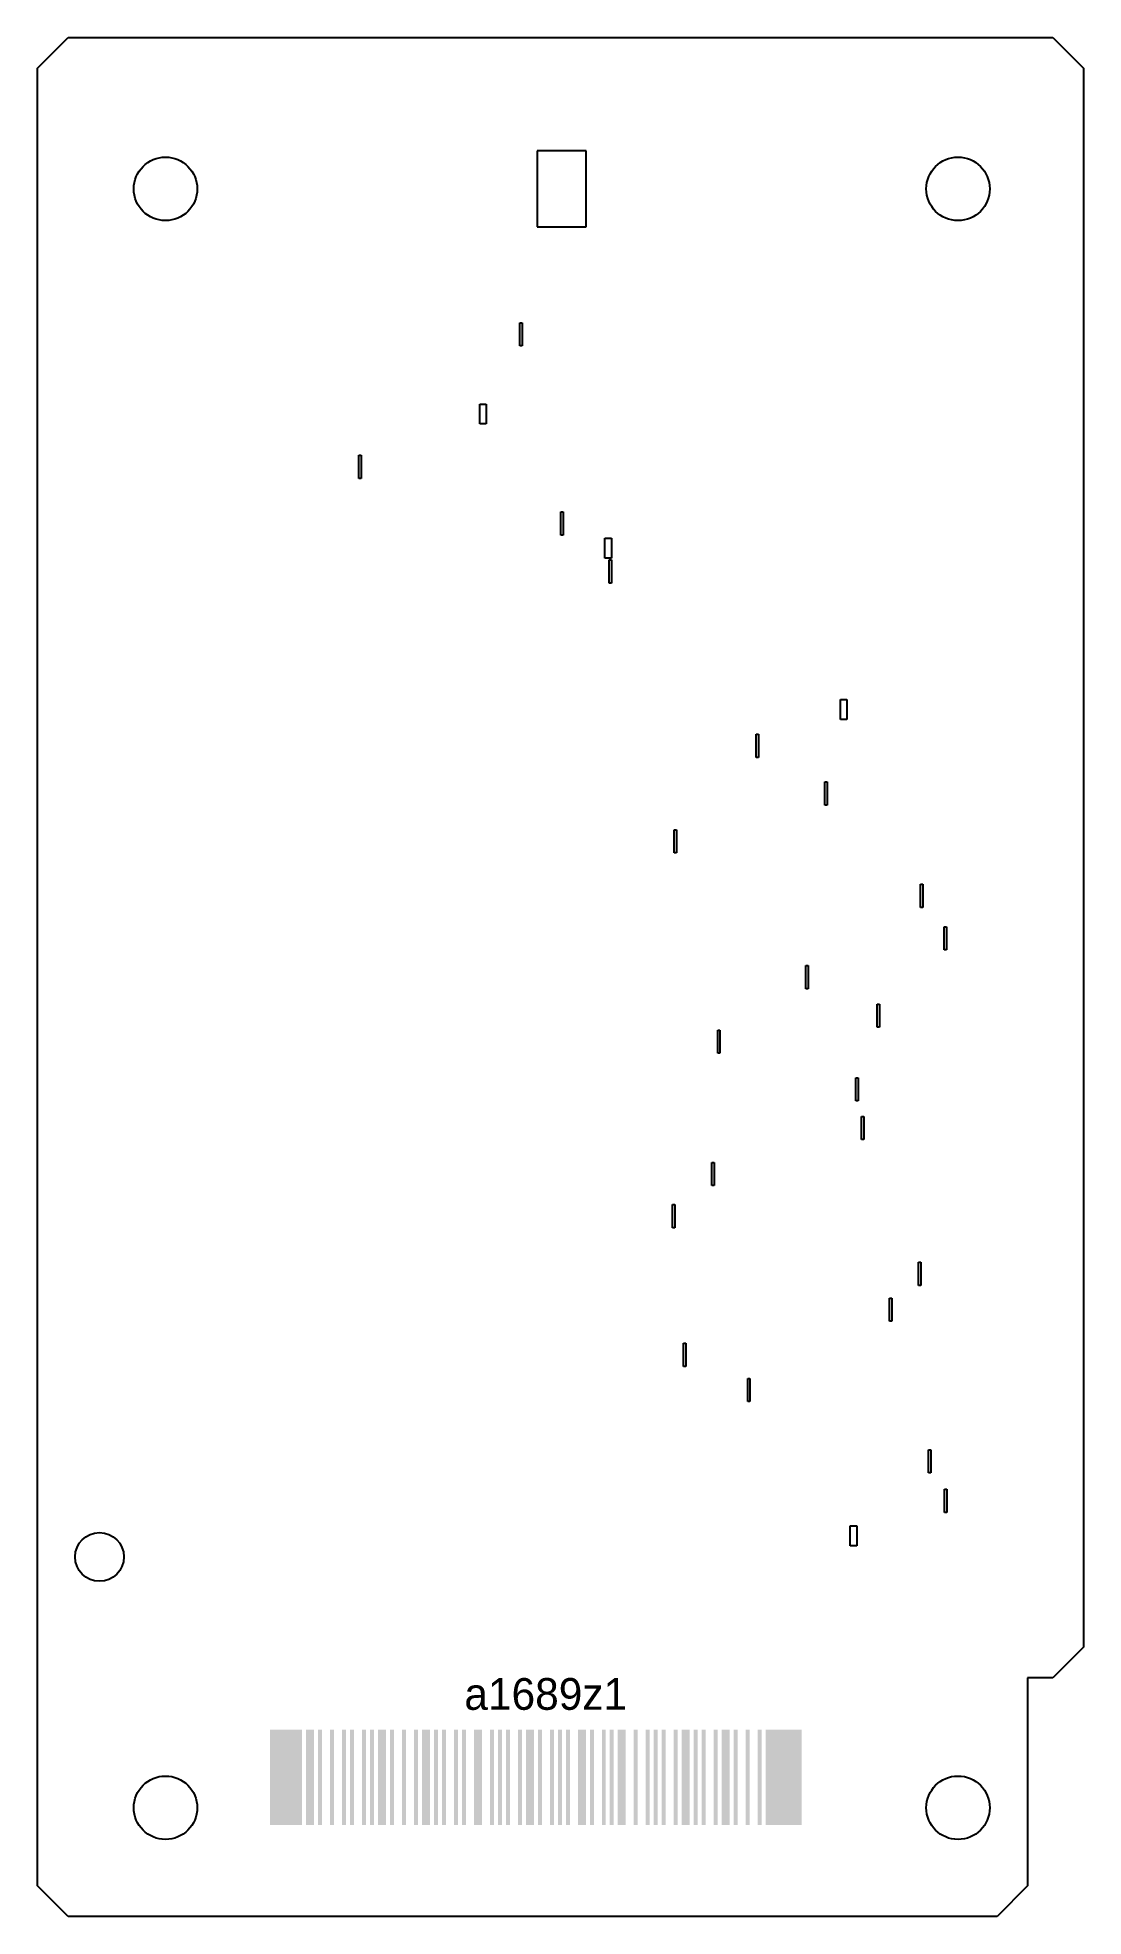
# Model space of a CAD drawing. Extents: x 0 to 52.3, y 0 to 94.
import ezdxf

# ---------------------------------------------------------------- set-up
doc = ezdxf.new("R2010")
doc.units = 0
doc.linetypes.add('0', pattern=[0])
for name, color, linetype in [('holes', 4, '0'), ('label', 3, '0'), ('outline', 5, '0'), ('slits', 1, '0')]:
    doc.layers.add(name, color=color, linetype=linetype)

msp = doc.modelspace()

# ---------------------------------------------------------------- linework, layer by layer
at = {"layer": 'holes', "linetype": '0'}
for p, q in [((24.9872, 88.3158), (24.9872, 84.5058)), ((27.4383, 88.3158), (24.9872, 88.3158)), ((27.4383, 84.5058), (27.4383, 88.3158)), ((24.9872, 84.5058), (27.4383, 84.5058))]:
    msp.add_line(p, q, dxfattribs=at)
for centre, radius in [((6.4008, 86.4108), 1.5875), ((46.0502, 86.4108), 1.5875), ((3.0988, 17.9832), 1.2192), ((6.4008, 5.4356), 1.5875), ((46.0502, 5.4356), 1.5875)]:
    msp.add_circle(centre, radius, dxfattribs=at)
at = {"layer": 'label', "linetype": '0'}
for points in [[(11.63, 4.572), (11.63, 9.3345), (13.23, 4.572), (13.23, 9.3345)], [(13.43, 4.572), (13.43, 9.3345), (13.83, 4.572), (13.83, 9.3345)], [(14.03, 4.572), (14.03, 9.3345), (14.23, 4.572), (14.23, 9.3345)], [(14.63, 4.572), (14.63, 9.3345), (14.83, 4.572), (14.83, 9.3345)], [(15.23, 4.572), (15.23, 9.3345), (15.43, 4.572), (15.43, 9.3345)], [(15.63, 4.572), (15.63, 9.3345), (15.83, 4.572), (15.83, 9.3345)], [(16.23, 4.572), (16.23, 9.3345), (16.43, 4.572), (16.43, 9.3345)], [(16.63, 4.572), (16.63, 9.3345), (16.83, 4.572), (16.83, 9.3345)], [(17.03, 4.572), (17.03, 9.3345), (17.43, 4.572), (17.43, 9.3345)], [(17.63, 4.572), (17.63, 9.3345), (17.83, 4.572), (17.83, 9.3345)], [(18.23, 4.572), (18.23, 9.3345), (18.43, 4.572), (18.43, 9.3345)], [(18.83, 4.572), (18.83, 9.3345), (19.03, 4.572), (19.03, 9.3345)], [(19.23, 4.572), (19.23, 9.3345), (19.63, 4.572), (19.63, 9.3345)], [(19.83, 4.572), (19.83, 9.3345), (20.03, 4.572), (20.03, 9.3345)], [(20.23, 4.572), (20.23, 9.3345), (20.43, 4.572), (20.43, 9.3345)], [(20.83, 4.572), (20.83, 9.3345), (21.03, 4.572), (21.03, 9.3345)], [(21.23, 4.572), (21.23, 9.3345), (21.43, 4.572), (21.43, 9.3345)], [(21.83, 4.572), (21.83, 9.3345), (22.23, 4.572), (22.23, 9.3345)], [(22.63, 4.572), (22.63, 9.3345), (22.83, 4.572), (22.83, 9.3345)], [(23.03, 4.572), (23.03, 9.3345), (23.23, 4.572), (23.23, 9.3345)], [(23.43, 4.572), (23.43, 9.3345), (23.63, 4.572), (23.63, 9.3345)], [(24.03, 4.572), (24.03, 9.3345), (24.23, 4.572), (24.23, 9.3345)], [(24.43, 4.572), (24.43, 9.3345), (24.83, 4.572), (24.83, 9.3345)], [(25.03, 4.572), (25.03, 9.3345), (25.23, 4.572), (25.23, 9.3345)], [(25.63, 4.572), (25.63, 9.3345), (25.83, 4.572), (25.83, 9.3345)], [(26.03, 4.572), (26.03, 9.3345), (26.23, 4.572), (26.23, 9.3345)], [(26.43, 4.572), (26.43, 9.3345), (26.63, 4.572), (26.63, 9.3345)], [(27.03, 4.572), (27.03, 9.3345), (27.43, 4.572), (27.43, 9.3345)], [(27.63, 4.572), (27.63, 9.3345), (27.83, 4.572), (27.83, 9.3345)], [(28.23, 4.572), (28.23, 9.3345), (28.43, 4.572), (28.43, 9.3345)], [(28.63, 4.572), (28.63, 9.3345), (28.83, 4.572), (28.83, 9.3345)], [(29.03, 4.572), (29.03, 9.3345), (29.43, 4.572), (29.43, 9.3345)], [(29.83, 4.572), (29.83, 9.3345), (30.03, 4.572), (30.03, 9.3345)], [(30.43, 4.572), (30.43, 9.3345), (30.63, 4.572), (30.63, 9.3345)], [(30.83, 4.572), (30.83, 9.3345), (31.03, 4.572), (31.03, 9.3345)], [(31.23, 4.572), (31.23, 9.3345), (31.43, 4.572), (31.43, 9.3345)], [(31.83, 4.572), (31.83, 9.3345), (32.03, 4.572), (32.03, 9.3345)], [(32.23, 4.572), (32.23, 9.3345), (32.63, 4.572), (32.63, 9.3345)], [(32.83, 4.572), (32.83, 9.3345), (33.03, 4.572), (33.03, 9.3345)], [(33.23, 4.572), (33.23, 9.3345), (33.43, 4.572), (33.43, 9.3345)], [(33.83, 4.572), (33.83, 9.3345), (34.03, 4.572), (34.03, 9.3345)], [(34.23, 4.572), (34.23, 9.3345), (34.63, 4.572), (34.63, 9.3345)], [(34.83, 4.572), (34.83, 9.3345), (35.03, 4.572), (35.03, 9.3345)], [(35.43, 4.572), (35.43, 9.3345), (35.63, 4.572), (35.63, 9.3345)], [(36.03, 4.572), (36.03, 9.3345), (36.23, 4.572), (36.23, 9.3345)], [(36.43, 4.572), (36.43, 9.3345), (36.63, 4.572), (36.63, 9.3345)], [(36.63, 4.572), (36.63, 9.3345), (38.23, 4.572), (38.23, 9.3345)]]:
    msp.add_solid(points, dxfattribs=at)
at = {"layer": 'outline', "linetype": '0'}
for p, q in [((0, 92.456), (1.524, 93.98)), ((1.524, 93.98), (50.8, 93.98)), ((50.8, 93.98), (52.324, 92.456)), ((0, 1.524), (0, 92.456)), ((52.324, 92.456), (52.324, 13.462)), ((52.324, 13.462), (50.8, 11.938)), ((50.8, 11.938), (49.53, 11.938)), ((49.53, 11.938), (49.53, 1.524)), ((1.524, 0), (0, 1.524)), ((49.53, 1.524), (48.006, 0)), ((48.006, 0), (1.524, 0))]:
    msp.add_line(p, q, dxfattribs=at)
at = {"layer": 'slits', "linetype": '0'}
for p, q in [((24.131, 78.553), (24.131, 79.712)), ((24.131, 79.712), (24.247, 79.712)), ((24.247, 79.712), (24.247, 78.553)), ((24.247, 78.553), (24.131, 78.553)), ((22.12, 74.652), (22.12, 75.646)), ((22.12, 75.646), (22.451, 75.646)), ((22.451, 75.646), (22.451, 74.652)), ((22.451, 74.652), (22.12, 74.652)), ((16.072, 71.928), (16.072, 73.087)), ((16.072, 73.087), (16.188, 73.087)), ((16.188, 73.087), (16.188, 71.928)), ((16.188, 71.928), (16.072, 71.928)), ((26.186, 69.091), (26.186, 70.25)), ((26.186, 70.25), (26.302, 70.25)), ((26.302, 70.25), (26.302, 69.091)), ((26.302, 69.091), (26.186, 69.091)), ((28.376, 67.942), (28.376, 68.936)), ((28.376, 68.936), (28.707, 68.936)), ((28.707, 68.936), (28.707, 67.942)), ((28.707, 67.942), (28.376, 67.942)), ((28.599, 66.691), (28.599, 67.85)), ((28.599, 67.85), (28.715, 67.85)), ((28.715, 67.85), (28.715, 66.691)), ((28.715, 66.691), (28.599, 66.691)), ((40.164, 59.875), (40.164, 60.869)), ((40.164, 60.869), (40.495, 60.869)), ((40.495, 60.869), (40.495, 59.875)), ((40.495, 59.875), (40.164, 59.875)), ((35.948, 57.97), (35.948, 59.129)), ((35.948, 59.129), (36.064, 59.129)), ((36.064, 59.129), (36.064, 57.97)), ((36.064, 57.97), (35.948, 57.97)), ((39.392, 55.59), (39.392, 56.749)), ((39.392, 56.749), (39.508, 56.749)), ((39.508, 56.749), (39.508, 55.59)), ((39.508, 55.59), (39.392, 55.59)), ((31.853, 53.194), (31.853, 54.353)), ((31.853, 54.353), (31.969, 54.353)), ((31.969, 54.353), (31.969, 53.194)), ((31.969, 53.194), (31.853, 53.194)), ((44.178, 50.467), (44.178, 51.626)), ((44.178, 51.626), (44.294, 51.626)), ((44.294, 51.626), (44.294, 50.467)), ((44.294, 50.467), (44.178, 50.467)), ((45.363, 48.346), (45.363, 49.506)), ((45.363, 49.506), (45.479, 49.506)), ((45.479, 49.506), (45.479, 48.346)), ((45.479, 48.346), (45.363, 48.346)), ((38.438, 46.401), (38.438, 47.561)), ((38.438, 47.561), (38.554, 47.561)), ((38.554, 47.561), (38.554, 46.401)), ((38.554, 46.401), (38.438, 46.401)), ((42.009, 44.477), (42.009, 45.636)), ((42.009, 45.636), (42.125, 45.636)), ((42.125, 45.636), (42.125, 44.477)), ((34.025, 43.174), (34.025, 44.333)), ((34.025, 44.333), (34.141, 44.333)), ((34.141, 44.333), (34.141, 43.174)), ((42.125, 44.477), (42.009, 44.477)), ((34.141, 43.174), (34.025, 43.174)), ((40.945, 40.794), (40.945, 41.953)), ((40.945, 41.953), (41.061, 41.953)), ((41.061, 41.953), (41.061, 40.794)), ((41.061, 40.794), (40.945, 40.794)), ((41.218, 38.855), (41.218, 40.014)), ((41.218, 40.014), (41.334, 40.014)), ((41.334, 40.014), (41.334, 38.855)), ((41.334, 38.855), (41.218, 38.855)), ((33.735, 36.553), (33.735, 37.713)), ((33.735, 37.713), (33.85, 37.713)), ((33.85, 37.713), (33.85, 36.553)), ((33.85, 36.553), (33.735, 36.553)), ((31.767, 34.449), (31.767, 35.608)), ((31.767, 35.608), (31.883, 35.608)), ((31.883, 35.608), (31.883, 34.449)), ((31.883, 34.449), (31.767, 34.449)), ((44.078, 31.561), (44.078, 32.721)), ((44.078, 32.721), (44.194, 32.721)), ((44.194, 32.721), (44.194, 31.561)), ((44.194, 31.561), (44.078, 31.561)), ((42.617, 29.773), (42.617, 30.932)), ((42.617, 30.932), (42.733, 30.932)), ((42.733, 30.932), (42.733, 29.773)), ((42.733, 29.773), (42.617, 29.773)), ((32.313, 27.515), (32.313, 28.675)), ((32.313, 28.675), (32.429, 28.675)), ((32.429, 28.675), (32.429, 27.515)), ((32.429, 27.515), (32.313, 27.515)), ((35.526, 25.753), (35.526, 26.912)), ((35.526, 26.912), (35.641, 26.912)), ((35.641, 26.912), (35.641, 25.753)), ((35.641, 25.753), (35.526, 25.753)), ((44.576, 22.188), (44.576, 23.347)), ((44.576, 23.347), (44.692, 23.347)), ((44.692, 23.347), (44.692, 22.188)), ((44.692, 22.188), (44.576, 22.188)), ((45.368, 20.212), (45.368, 21.371)), ((45.368, 21.371), (45.484, 21.371)), ((45.484, 21.371), (45.484, 20.212)), ((45.484, 20.212), (45.368, 20.212)), ((40.658, 18.542), (40.658, 19.536)), ((40.658, 19.536), (40.99, 19.536)), ((40.99, 19.536), (40.99, 18.542)), ((40.99, 18.542), (40.658, 18.542))]:
    msp.add_line(p, q, dxfattribs=at)

# ---------------------------------------------------------------- texts
at = {"layer": 'label', "linetype": '0'}
msp.add_text('a1689z1', height=1.5875, dxfattribs=at).set_placement((21.3519, 10.3345))

doc.saveas('drawing.dxf')
